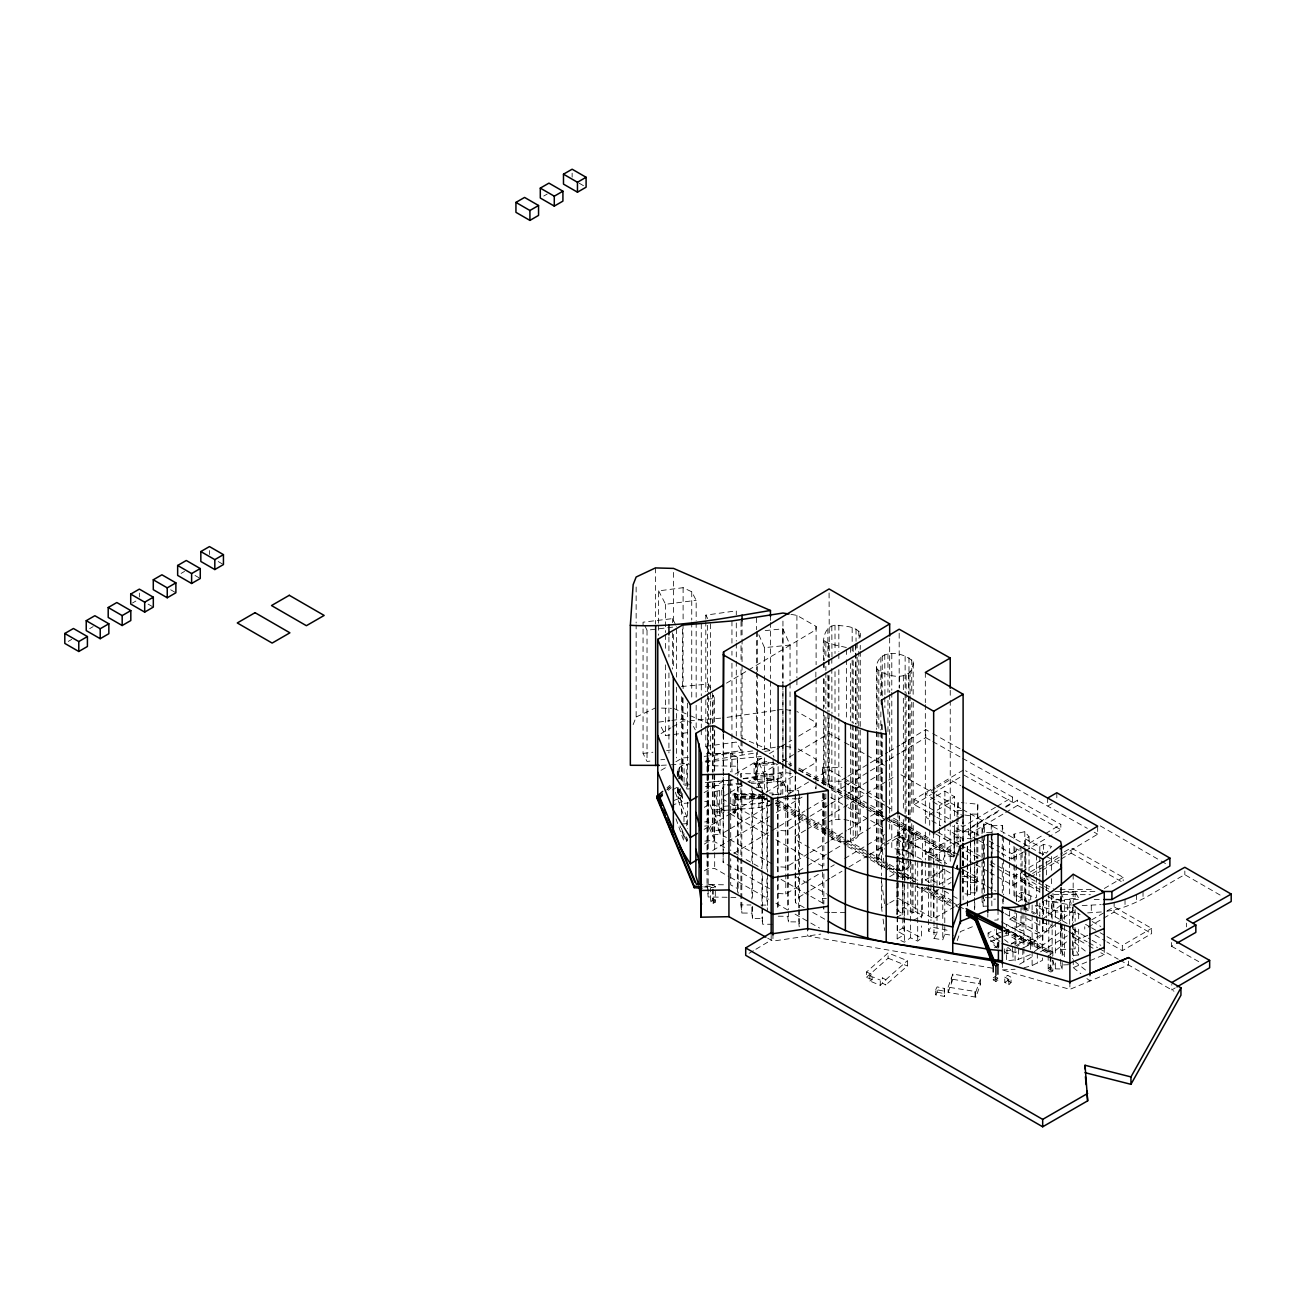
<?xml version="1.0" encoding="UTF-8"?>
<svg xmlns="http://www.w3.org/2000/svg" width="1296" height="1296" viewBox="0 0 1296 1296"><rect width="100%" height="100%" fill="white"/><g stroke="black" fill="none" stroke-linecap="round" stroke-linejoin="round"><path stroke-width="0.75" stroke-dasharray="5 3.75" d="M823.446 660.393C823.802 649.442 819.655 627.847 835.013 625.158C843.453 626.227 854.825 625.498 860.285 633.226L858.989 638.361M831.805 714.938L831.967 838.933C842.918 844.101 860.884 843.631 860.285 827.447C853.335 819.461 838.868 817.063 829.31 821.502M913.243 661.867C913.243 681.939 887.744 677.792 877.117 669.125L876.388 666.776C878.575 648.065 904.122 651.661 913.243 661.867L913.145 694.3M913.145 858.179L913.243 856.089C908.852 848.896 898.825 850.144 891.794 848.086L891.794 819.769M953.84 857.045L954.277 830.947L974.754 832.324L974.381 859.329M790.933 614.369L796.91 615.357L816.107 626.422L815.864 629.775L748.829 669.821M816.107 785.538L815.864 788.875L815.864 780.808M976.828 836.374L977.816 804.184L965.974 803.083M970.542 840.278L970.542 892.766L976.828 892.912L977.816 860.706M956.999 816.577L958.084 802.37L964.013 802.904M976.828 814.163L970.542 814.018L970.655 894.58L962.75 893.495L963.284 842.967M769.532 888.635L723.152 862.358L723.541 772.853M677.743 776.596C675.086 768.674 682.636 763.393 689.731 764.186M682.312 793.525L682.312 801.398L678.067 797.234L678.213 789.458L678.067 793.087L682.312 797.251L671.296 801.495M933.979 885.946L933.979 938.434L942.775 939.811L944.768 934.173L944.768 887.744M957.209 940.621L960.417 931.597L975.013 925.684M948.121 987.147L952.852 974.057L980.57 978.804L980.57 984.053L975.839 997.159L948.121 992.396L948.121 987.147L975.029 991.44L975.839 997.159M948.121 992.396L952.852 979.306L952.852 974.057M975.839 991.91L980.57 978.804M633.145 724.642L636.142 717.012L636.142 625.012M888.521 868.255C895.86 870.507 908.95 873.148 911.315 862.731M723.913 807.862L721.759 810.68L714.42 812.155M720.09 834.187L720.09 809.514L714.42 791.629L721.759 790.155L723.767 785.781L723.913 812.041L721.759 814.828L714.42 816.302L720.09 834.187L712.363 834.932L708.539 825.73L708.539 692.113M825.86 793.897L825.86 836.374L823.446 832.356L826.411 825.989M884.925 867.575L878.818 865.015L876.388 860.998L880.843 851.472L884.763 848.783M935.712 989.593L937.138 986.888L944.282 988.427L944.444 996.413L935.712 994.842L935.712 989.593L944.444 991.165M935.712 994.842L937.138 992.137L937.138 986.888M928.568 860.431L928.568 852.347L930.949 848.167L954.553 852.979M933.979 883.921L933.979 859.702L937.024 854.323L928.568 852.347M937.024 922.963L937.024 933.055L928.568 931.095L930.949 926.915L950.616 930.917M933.979 938.434L937.024 933.055M1016.404 913.372L1016.404 927.499L1022.09 930.82L1025.881 928.633L1036.379 933.881L1042.454 930.382L1046.455 931.856L1051.558 925.133L1043.588 923.125L1039.797 925.312L1025.249 917.698M678.213 793.638L679.655 791.824L679.655 787.628M869.827 981.007L872.095 979.695L872.095 974.446L869.827 975.758L869.827 981.007L880.276 985.349L880.276 980.1L882.495 977.864L885.751 979.76L885.751 985.009L882.495 983.113L882.495 977.864M880.276 985.349L882.495 983.113M1008.839 984.733L1008.839 979.484L1011.058 977.249L1007.818 975.353L1004.773 977.103L1004.773 982.352L1008.839 984.733L1011.058 982.498L1011.058 977.249M1075 927.644L1075 935.032L1073.169 936.781L1086.988 944.752M872.095 979.695L866.473 977.281L866.473 972.032L888.1 952.965L907.378 960.692L907.378 965.941L885.751 985.009M866.473 977.281L888.1 958.214L888.1 952.965M885.751 979.76L907.378 960.692M666.857 790.025L672.802 784.858M668.331 790.301L671.312 787.725M667.067 787.757L670.016 785.311M667.067 789.329L670.016 786.883M897.156 916.645L897.156 938.855L904.414 942.208L910.44 937.786L917.698 941.139L921.424 938.045L921.424 925.927M1054.895 924.745C1042.956 935.647 1027.809 943.002 1011.431 943.196M1056.418 923.562L1073.169 910.537L1080.07 914.522M1048.804 955.719L1067.078 941.512M1042.891 918.864L1061.424 904.77L1060.679 901.19L1050.165 895.293M1024.148 947.425L1030.369 944.395L1042.891 934.87L1004.935 913.567M1034.192 951.734L1061.424 931.014L1061.424 923.027M999.88 941.301L996.77 938.887L996.77 933.638L1008.32 929.815L1021.297 937.413L1010.734 944.444L1004.53 939.649M1004.4 951.458L1007.041 953.71L1012.403 951.556L1015.594 952.544L1030.725 942.889L1006.425 929.556L1006.425 924.307L1030.725 937.64L1017.117 946.42M704.327 807.343L707.713 805.302L714.679 804.994L728.66 812.932M704.327 844.085L707.713 842.044L714.679 841.736L725.161 847.697M704.327 870.815L707.713 868.774L714.679 868.466L728.66 876.404M989.966 872.564L1012.775 885.427L1012.775 877.392L1019.693 873.212M1021.426 872.159L1040.494 860.657M1012.775 885.427L1030.838 874.525M1032.539 873.488L1097.68 834.17L1097.68 826.135M808.299 817.306L785.797 830.849L776.968 830.331M810.032 816.269L829.084 804.816M830.817 803.779L846.401 794.416M848.119 793.363L868.903 780.872M870.637 779.836L884.488 771.509M805.545 830.169L795.145 836.438L795.582 839.776L826.492 857.158M807.278 829.132L826.346 817.646M828.079 816.593L841.963 808.234M843.696 807.197L864.497 794.659M866.23 793.622L895.714 775.85M808.299 853.675L785.797 867.202L776.968 866.7M810.032 852.638L829.084 841.185M830.817 840.148L846.401 830.768M848.119 829.732L868.903 817.241M870.637 816.205L884.488 807.878M798.611 871.106L805.545 866.927M807.278 865.874L826.346 854.388M828.079 853.335L841.963 844.976M843.696 843.939L864.497 831.4M866.23 830.363L885.314 818.861M778.118 893.495L785.797 893.948L804.848 882.495M806.566 881.442L820.417 873.115M830.817 866.878L834.268 864.788M844.668 858.551L865.436 846.061M867.17 845.008L884.488 834.608M804.168 907.589L795.582 902.761L795.145 899.44L809.012 891.081M810.745 890.028L829.813 878.542M831.546 877.489L841.963 871.236M848.896 867.056L867.964 855.554M869.697 854.518L899.181 836.762L899.181 816.61M846.126 777.357L840.942 780.467L840.942 788.503L846.191 791.467M847.859 776.32L868.628 763.862M870.361 762.826L887.679 752.458M889.396 751.421L899.78 745.184M901.514 744.147L925.749 729.616L931.014 732.58M840.942 788.503L846.126 785.392M847.859 784.355L868.628 771.898M870.361 770.861L887.679 760.477M889.396 759.44L899.78 753.219M901.514 752.182L925.749 737.651L925.749 729.616M726.473 683.17L747.095 670.842M704.117 792.634L726.473 779.269M735.075 774.149L762.583 757.706M769.451 753.608L779.771 747.436M781.488 746.415L791.807 740.259M798.676 736.144L815.864 725.873L816.107 722.536L796.91 711.472M728.741 793.314L723.541 796.408L723.152 799.259L726.376 801.122M730.474 792.277L746.042 782.978M780.646 762.323L747.776 781.958L751.891 781.893M782.363 761.287L787.563 758.192M789.296 757.156L796.214 753.025M797.947 751.988L829.084 733.406L842.935 741.393M704.117 829.375L764.3 793.427M766.017 792.407L793.525 775.98M802.111 770.845L815.864 762.631L816.107 759.278L796.91 748.213M728.741 829.683L723.541 832.777L723.152 835.628L726.376 837.491M730.474 828.646L773.712 802.823M789.296 793.525L811.782 780.095M813.515 779.058L829.084 769.759L842.935 777.762M712.719 850.484L769.451 816.593M776.336 812.495L802.111 797.089M733.925 853.303L770.261 831.611M771.995 830.59L804.865 810.956M806.598 809.919L825.617 798.563M935.129 816.334L914.247 804.622L914.247 799.373L934.772 787.126M936.473 786.105L963.835 769.759M914.247 804.622L931.354 794.416M933.055 793.395L960.417 777.049M749.088 953.305L754.191 950.26M755.892 949.239L771.169 940.102L771.169 932.699M995.458 807.311L962.977 826.702L956.011 822.798M997.175 806.29L1012.565 797.105L965.569 770.747M998.876 810.518L962.977 831.951L952.544 826.103M1005.712 806.436L1012.565 802.354L1012.565 797.105M977.168 839.516L968.517 834.656L968.517 829.408L998.973 811.247M1005.728 807.214L1017.571 800.15L1060.841 824.434L1060.841 829.683L1048.999 836.746M968.517 834.656L1004.044 813.467M1005.728 812.462L1017.571 805.399L1017.571 800.15M1001.403 853.108L1011.787 858.94L1011.787 853.691L1020.244 848.653M1021.928 847.649L1043.928 834.527M1045.613 833.522L1060.841 824.434M1011.787 858.94L1023.629 851.877M1025.314 850.873L1047.314 837.751M1019.612 964.273L1033.511 955.978M1040.477 951.831L1068.293 935.242M1030.352 871.965L1043.944 863.93M1045.645 862.925L1062.639 852.881M1064.34 851.877L1071.144 847.876L1123.178 877.343L1123.178 880.843M1030.352 877.214L1040.542 871.187M1042.243 870.183L1059.237 860.139M1060.938 859.135L1071.144 853.124L1071.144 847.876M1104.305 888.489L1123.178 877.343M1175.245 987.925L1171.811 989.95L1171.811 984.393M1091.653 919.885L1105.439 911.849M1107.173 910.845L1114.058 906.827L1151.642 928.357L1151.642 933.606L1122.336 950.681L1106.962 941.868M1088.203 927.142L1101.989 919.107M1103.722 918.103L1114.058 912.076L1114.171 902.632M1122.336 950.681L1122.336 945.432L1151.642 928.357M543.753 196.036L547.22 194.044M181.1 573.415L184.55 571.406M132.435 603.029L135.886 601.036M89.683 628.625L93.134 626.632M68.251 641.407L71.717 639.414M661.057 733.552L670.939 727.85M672.575 726.91L682.457 721.208L688.241 720.787M661.057 770.294L667.634 766.503M675.864 761.756L682.457 757.949L688.241 757.544M672.575 789.896L677.516 787.045M754.094 763.83L756.734 765.466L756.734 779.479L755.406 780.241L754.094 779.479L754.094 763.83L769.16 761.189M756.734 765.466L755.406 766.228L776.758 763.684M754.094 779.479L756.734 779.479M734.411 813.564L734.411 793.136L735.723 793.897L735.723 812.803L734.411 813.564L733.099 812.803L733.099 793.897L757.431 793.541M735.723 793.897L734.411 794.659L763.7 794.513M733.099 812.803L735.723 812.803M705.429 886.221L712.638 886.545L710.629 887.695L710.629 901.757L713.286 903.296L715.295 902.146L715.295 886.496L713.286 887.647L703.777 886.885M710.629 901.757L712.638 900.607L712.638 884.957L705.429 884.65M713.286 901.141L715.295 899.991L712.638 898.452L710.629 899.602L715.295 902.146M935.291 788.357L925.328 794.108L963.106 815.913L963.106 841.347M936.959 787.401L950.243 779.722L960.757 785.619M884.795 819.882L881.507 821.777L884.633 844.571M934.756 796.975L929.702 799.891L929.702 828.16M936.441 796.003L944.881 791.143L954.634 796.829L954.634 817.015M939.454 825.763L939.454 805.577L954.634 796.829M897.998 854.518L897.998 832.307L904.073 828.808L913.016 834.008L913.016 856.219L913.243 823.721M884.795 842.756L881.507 844.652L884.633 867.445M886.432 841.817L897.917 835.175L933.655 855.814L963.106 838.804L947.651 829.877M896.816 854.793L896.816 838.642L902.875 835.142L897.998 832.307M913.016 834.008L915.284 832.696L922.606 836.957L922.606 915.705L913.712 920.047M902.551 854.987L902.551 842.87L907.864 839.808L911.93 842.173L922.606 836.957M959.008 844.263L950.243 839.354L925.328 853.74L942.5 863.654M889.704 876.663L897.917 871.933L914.927 881.75M1052.239 803.439L1047.654 806.096L1047.654 798.061M925.328 861.856L925.328 879.984L945.254 868.482M951.248 877.505L939.454 884.309L929.702 878.623L944.881 869.875L951.377 873.666M882.025 911.444L881.507 907.654L888.068 903.863M889.704 902.907L897.917 898.177L933.655 918.799L954.439 906.795M896.816 917.374L902.875 913.874L897.998 911.039L904.073 907.54L913.016 912.757L915.284 911.444L915.284 832.696M1025.249 845.008L1025.249 838.949L1029.04 836.762L1024.812 831.659L1013.974 834.138L1013.974 838.172M938.839 889.558L933.655 892.555L925.133 887.647M940.572 888.554L950.972 882.544M1025.249 838.949L1039.797 846.58L1043.588 844.393L1051.558 846.401L1046.455 853.108L1042.454 851.65L1039.408 853.4M897.156 938.855L903.992 934.918L897.496 931.127L902.794 928.066L921.424 938.045M956.173 905.791L961.373 902.794M1016.469 900.833L1016.469 895.277L1021.653 892.28L1035.828 897.869M1018.202 901.676L1021.653 899.683L1030.741 903.571M1009.649 911.072L1009.649 919.139L1014.946 916.078M1016.404 927.499L1020.956 924.874L1020.956 904.689M998.827 941.884L998.827 947.133L997.304 948.008L997.304 942.759L998.827 941.884L988.103 932.99L994.826 929.864M1015.983 945.724L1021.297 942.662L1021.297 937.413M1030.369 954.634L1018.381 959.332L1006.457 960.984L1006.457 950.746L1012.97 950.049L1012.97 960.287M993.254 977.751L995.247 976.601L997.92 978.14L997.92 980.294L995.911 981.445L993.254 979.906L993.254 977.751L997.92 980.294M993.254 979.906L995.247 978.755L995.247 976.601M997.92 978.14L995.911 979.29L995.911 981.445M1003.703 931.16L1048.189 953.192L1050.197 952.042L1003.509 929.362M1106.784 911.234C1135.912 907.362 1159.628 887.987 1184.836 874.703L1220.897 895.52M1052.854 955.719L1052.854 951.993L1050.845 953.143L1003.703 929.588M1023.921 967.788L1032.118 965.552L1042.502 960.32L1042.502 954.261M1004.773 982.352L1007.818 980.602L1007.818 975.353M1048.189 955.33L1048.189 970.51L1050.197 969.359L1052.854 970.898L1052.854 957.582M1048.189 970.51L1050.845 972.049L1052.854 970.898M1171.519 942.532L1171.519 946.242L1175.002 944.266M990.452 941.69L994 939.956L997.304 942.759M636.142 717.012L655.436 707.924M996.511 929.086L996.511 934.335L988.103 938.239L998.827 947.133M994.453 947.797L997.515 946.42M1087.846 935.307L1073.25 941.366L1086.923 952.333M1073.169 924.664L1073.25 967.61L1104.257 954.731L1104.257 947.327M1002.343 962.507L1002.343 969.91L1069.88 989.35L1128.573 964.985L1173.965 991.197M996.77 938.887L1002.132 936.749M678.634 778.135L682.312 776.725L678.942 774.068L677.743 770.99M671.296 805.642L682.312 801.398M1006.425 929.556L1001.824 931.273L1006.684 934.124L1006.684 928.876L1001.824 926.024M1003.687 936.328L1008.32 935.064L1021.297 942.662M751.097 783.545L758.905 782.914L782.752 777.487L781.018 773.518L764.494 775.202L757.35 758.986L764.737 758.225M758.905 803.439L769.921 800.944L758.905 803.407L723.767 806.306L723.913 807.894M731.576 809.822L758.905 807.586L773.582 804.249M775.413 803.828L782.752 802.159M717.142 812.09L719.669 811.571M775.364 710.467L722.552 717.984M777.26 710.127L782.946 709.155L792.925 710.807M762.097 749.493L775.364 747.209M777.26 746.885L782.946 745.897L792.925 747.549M743.224 778.523L782.946 772.141L792.925 773.793M982.028 833.684L982.028 827.739L984.361 827.334L983.389 824.126L991.246 824.305L992.104 825.698L992.104 899.181L995.506 899.1M988.281 906.098L983.113 906.244L982.028 901.222L984.361 900.817L984.361 894.856M705.17 761.125L755.309 752.944M764.77 751.405L770.456 750.481L770.456 680.481M767.653 938.142L772.951 941.09L820.789 934.092M705.818 619.164L705.818 615.13L736.29 610.837L736.29 614.871M705.818 746.35L736.29 742.073L741.037 750.692L710.564 754.985L705.818 746.35L705.818 726.165M752.636 750.983L703.663 756.443M773.08 762.275L755.406 764.705L772.87 762.518M658.627 623.182L658.627 590.879L683.105 587.687L691.74 591.786L696.163 600.307L696.163 620.492M658.627 722.115L669.935 720.641M671.814 720.398L683.105 718.924L691.74 723.006M658.627 590.879L665.593 604.292L696.163 600.307M661.235 727.137L665.593 735.512L688.516 732.532M670.955 764.818L688.516 763.312M675.734 625.028L672.543 618.597L643.059 622.193L643.059 753.413L647.028 761.449L652.925 760.736M644.647 625.401L647.028 630.229L676.528 626.648M643.059 753.413L652.892 752.231M666.646 750.546L670.583 750.076M660.798 759.78L664.735 759.31M765.207 630.617L782.897 628.803L790.042 645.019L790.042 681.08M757.35 749.606L757.35 783.659L782.897 781.018L790.042 797.251M757.35 671.49L757.35 631.427L764.494 647.66L790.042 645.019M781.018 793.994L771.849 794.934L781.018 794.027L781.018 773.518M762.907 796.279L764.494 799.875L768.431 799.47M705.283 762.016L761.157 756.524M705.283 782.541L733.212 779.787M743.191 778.815L773.129 775.834L773.971 777.794L757.35 779.512L763.7 793.93M705.283 786.688L725.242 784.728M727.234 784.534L741.199 783.157M749.185 782.363L773.129 780.014L773.971 781.942L773.971 762.874M720.09 809.514L712.363 810.259L708.539 801.058L704.651 801.43M720.673 718.162L690.169 720.657M731.948 780.062L707.535 782.411L707.535 774.36M681.372 686.556L708.539 684.013L710.824 689.521M706.79 699.208L714.55 698.479L714.55 724.804M689.132 802.888L681.372 803.617L686.734 816.512L686.734 825.844M681.372 824.11L689.132 823.365M704.651 821.956L708.539 821.551L712.363 830.785L720.09 829.991L714.42 812.122M704.651 826.103L708.539 825.73M704.846 841.12L714.55 840.197L714.55 726.829M956.092 868.531L959.996 868.158M1082.192 905.515L1101.13 904.624M1087.636 912.902L1103.107 911.849M727.672 785.457L741.344 784.355M729.632 809.968L723.767 810.454L723.913 812.041M1069.686 924.307L1069.686 898.808L1078.677 898.112L1075.129 891.923L1060.873 892.669L1060.873 949.579L1064.534 957.566L1064.534 924.21M1073.282 955.427L1078.677 955.006L1078.677 927.547M688.241 783.788L682.457 784.193L682.457 697.588M675.313 792.245L683.98 816.691L686.734 816.512M675.977 818.797L683.98 841.363L686.734 841.185L686.734 837.005L683.98 837.216L679.979 825.892M1052.141 919.107L1052.141 901.449L1064.534 900.655L1064.534 922.25M994.631 920.128L998.033 919.933L998.033 909.695M689.731 784.679L684.077 785.408L684.077 764.883M689.731 788.859L686.799 789.021L686.799 764.348M1060.873 949.579L1075.129 948.818L1078.677 955.006M1002.343 969.91L1015.076 969.246M661.349 765.304L667.035 765.045M1070.512 907.751L1060.695 908.123L1062.218 912.109L1062.218 957.242M1060.695 959.137L1060.695 965.018L1070.512 964.645M986.548 832.664L991.715 832.502M992.104 825.698L1002.294 825.471L1003.525 833.247M763.7 796.084L734.411 796.23L735.723 797.056L734.411 799.389L767.021 798.449L734.411 797.866L765.661 797.656L765.661 799.227L769.16 801.252M1054.928 891.421L1096.189 891.486M1047.848 896.492L1052.968 899.44L1078.515 899.489M1094.229 899.505L1102.086 899.521M1060.063 889.315L1094.488 889.461M1053.988 894.532L1090.438 894.694M740.891 777.713L740.891 773.663L766.924 773.89L767.524 791.338M767.524 779.236L777.584 779.317L778.232 784.987L787.709 785.052L788.341 909.727M756.281 787.271L761.967 787.32L762.615 792.99L762.615 867.688M788.341 790.609L798.676 790.69L798.676 907.783M769.5 793.039L772.951 793.071L773.582 798.628M783.594 798.709L799.6 798.838L799.6 907.848M740.891 858.47L740.891 904.9L750.902 904.981M760.914 905.062L766.924 905.11L767.524 910.456M740.891 904.9L741.814 913.032L751.891 913.113L752.49 918.459L761.967 918.54L762.615 924.21L772.951 924.291M778.232 916.207L787.709 916.288L788.341 921.845L798.676 921.926L799.227 926.802M822.506 783.335L822.506 767.183L841.914 767.459M822.506 767.183L823.851 781.018L847.147 781.342M822.506 793.427L822.506 898.42L826.394 898.468M829.683 912.335L823.851 912.254L823.851 906.196M831.611 912.352L847.147 912.578M707.033 850.208L707.033 753.3L730.717 753.673L737.343 757.237L738.153 776.32M707.033 753.3L708.151 765.742L738.153 766.228M707.033 852.217L707.033 884.52L724.804 884.812M707.827 893.414L708.151 896.978L738.153 897.448M734.411 794.707L759.343 795.161M763.182 796.797L734.411 796.295L735.723 795.469L733.099 793.897M956.999 810.535L963.284 810.68M985.349 897.658L991.246 897.788L992.104 899.181M1052.141 901.449L1055.349 911.947L1062.218 912.109M1052.676 960.109L1055.349 968.857L1062.218 969.003L1062.218 959.202M661.478 708.086L671.539 708.345M1044.479 900.574L1071.322 904.997M1035.828 905.272L1053.826 910.213L1078.547 912.935M967.286 838.528L972.599 838.998M962.037 876.209L977.816 877.667L963.56 870.07M962.037 881.458L977.816 882.916L959.996 873.407M964.726 815.022L970.655 815.848M953.564 856.818L944.768 855.441L942.775 861.062L933.979 859.702M944.768 934.173L953.564 935.55M953.84 836.843L960.174 837.913L960.401 841.558M952.852 979.306L980.57 984.053M992.412 968.177L807.683 936.004L807.683 928.6M846.369 647.482L828.533 643.61L824.175 640.483L823.446 638.134M937.138 992.137L944.282 993.676L944.444 996.413M888.1 958.214L907.378 965.941M869.827 975.758L880.276 980.1M866.473 972.032L872.095 974.446M673.547 708.41L688.176 714.76M690.007 715.554L710.111 724.286M741.199 737.78L770.456 750.481M1003.509 927.79L1052.854 951.993M1009.649 919.139L1020.956 924.874M1067.045 923.416L1035.18 905.758M1067.045 930.82L1060.679 927.434L1061.424 931.014M1068.633 931.662L1087.101 941.803M921.424 859.313L902.794 849.317L897.496 852.379L902.356 855.23M737.667 892.053L737.343 888.457L730.717 884.909L730.717 858.665M782.897 759.294L791.775 764.17M798.871 768.091L868.028 806.177M869.81 807.149L883.985 814.957M892.863 819.85L954.925 854.032M788.227 763.846L791.775 765.806M798.871 769.711L864.481 805.837M866.263 806.825L883.985 816.593M885.767 817.565L954.925 855.652M798.385 770.083L845.802 796.181M847.568 797.153L868.644 808.769M870.394 809.725L887.954 819.396M889.72 820.368L954.698 856.154M831.757 790.074L842.303 795.89M844.052 796.846L865.129 808.461M866.878 809.417L884.455 819.088M886.205 820.06L952.949 856.818M950.243 802.613L960.757 808.493M962.507 809.482L1044.9 855.619M1046.65 856.591L1058.929 863.46M960.757 845.251L981.801 857.029M990.565 861.937L995.814 864.869M997.564 865.858L1039.651 889.412M1016.469 895.277L1026.675 900.995M951.993 866.587L957.258 869.535M959.008 870.507L985.3 885.233M987.05 886.205L995.814 891.113M1023.872 906.827L1039.651 915.656M1088.818 942.759L1097.469 947.603M1099.186 948.559L1118.205 959.186M1119.938 960.158L1128.573 964.985L1128.573 957.582M932.764 733.568L960.838 749.315M925.749 737.651L931.014 740.599M932.764 741.587L960.838 757.35M962.588 758.338L1087.328 828.355M1094.164 832.194L1097.68 834.17M963.835 775.008L1012.565 802.354M1017.571 805.399L1060.841 829.683M968.517 829.408L978.901 835.24M989.285 841.072L999.67 846.887M1001.403 847.859L1011.787 853.691M914.247 799.373L935.129 811.085M936.878 812.057L954.277 821.826M978.901 840.488L987.552 845.348M989.285 846.32L999.67 852.152M936.878 817.306L945.578 822.182M1023.921 908.221L1034.273 914.02M1001.484 921.877L1042.891 945.108L1042.891 901.174M795.582 876.517L826.492 893.9M812.754 912.416L826.492 920.144M900.947 774.765L934.416 793.638M936.182 794.642L950.276 802.597L925.328 816.998L940.783 825.925M937.948 832.372L950.276 839.338M844.441 782.444L865.485 794.318M867.235 795.307L884.763 805.205M886.529 806.193L893.543 810.146M935.615 833.879L956.659 845.753M958.408 846.742L977.702 857.612M989.966 864.545L1012.775 877.392M847.957 792.455L868.984 804.33M870.75 805.318L884.763 813.224M893.543 818.181L960.174 855.765M961.924 856.753L974.187 863.671M975.953 864.659L988.216 871.576M1071.144 853.124L1123.178 882.592M1171.519 946.242L1199.254 961.907M1045.548 884.504L1053.988 889.283M1043.847 888.797L1026.95 879.223L1026.95 873.974M1045.548 889.753L1050.619 892.62M899.181 836.762L946.712 863.606M730.409 813.92L768.852 835.758M775.85 839.727L809.06 858.6M810.81 859.588L823.041 866.538M733.892 852.655L739.141 855.635M746.14 859.604L761.87 868.531M781.099 879.449L809.06 895.342M810.81 896.33L824.791 904.268M730.409 877.392L768.852 899.246M775.85 903.215L788.081 910.165M795.08 914.134L809.06 922.072M810.81 923.06L819.542 928.033M1114.058 912.076L1151.642 933.606M1089.887 926.834L1084.752 923.902L1084.752 929.151M1091.588 927.806L1098.425 931.727M1100.126 932.699L1105.261 935.647M1106.962 936.619L1122.336 945.432M1095.007 935.015L1105.261 940.896M579.118 183.157L586.1 187.191M1100.304 825.908L1159.434 860.042M1161.184 861.046L1166.4 864.059M844.668 742.397L865.436 754.385M867.17 755.39L884.488 765.385M1042.729 885.508L1020.551 872.694L1020.551 880.729L1039.311 891.567M1044.43 886.496L1049.549 889.445M844.668 778.766L865.436 790.754M867.17 791.759L884.488 801.754M1092.172 921.505L1100.806 926.494M1073.169 929.378L1090.438 939.341M1092.172 940.345L1100.806 945.335M1071.76 933.169L1075 935.032M959.364 870.021L956.707 868.498L956.707 864.529M1088.705 945.756L1093.889 948.737M1100.806 952.738L1104.257 954.731M830.817 797.494L846.401 806.485M848.119 807.489L868.903 819.493M870.637 820.481L884.488 828.484M925.328 879.984L933.914 884.941M944.217 890.887L951.086 894.856M952.803 895.844L957.955 898.825M779.252 800.782L808.931 817.922M810.68 818.926L829.894 830.023M831.643 831.028L845.608 839.095M847.357 840.1L868.32 852.201M870.053 853.205L887.517 863.282M889.267 864.302L918.961 881.442M932.926 889.51L953.888 901.611M775.753 800.329L842.497 838.868M843.858 839.662L865.21 851.974M866.57 852.768L884.407 863.071M885.784 863.849L915.851 881.215M926.332 887.274L950.778 901.384M952.139 902.162L957.76 905.418M959.121 906.196L964.742 909.452M775.753 801.916L845.996 842.465M847.357 843.242L868.693 855.571M870.053 856.348L887.906 866.668M889.267 867.445L914.101 881.782M924.194 887.614L954.261 904.981M955.638 905.758L961.259 909.014M775.753 803.488L842.497 842.027M843.858 842.805L865.21 855.133M866.57 855.911L884.407 866.214M885.784 867.008L908.48 880.114M921.083 887.387L950.778 904.527M776.142 805.286L845.996 845.608M847.746 846.612L868.693 858.713M870.442 859.734L887.906 869.81M889.655 870.815L905.369 879.887M915.851 885.946L950.778 906.098M729.859 803.131L773.485 828.322M729.859 839.5L773.485 864.691M218.198 561.541L223.447 564.554M195.016 575.456L200.264 578.486M712.638 884.957L715.295 886.496M170.651 589.761L175.883 592.774M148.084 604.082L153.317 607.111M932.942 801.787L939.454 805.577M915.284 911.444L922.606 915.705M1004.773 977.103L1008.839 979.484M1007.818 980.602L1011.058 982.498M896.816 838.642L902.551 842.87M996.77 933.638L1002.974 938.45M1007.624 947.295L1010.734 949.693M1074.773 961.421L1086.923 971.174M1073.25 967.61L1080.848 973.701M1086.923 978.577L1089.968 981.007L1089.968 973.604M996.511 934.335L999.815 937.138M997.304 948.008L994 945.205L994 939.956M678.942 794.561L680.384 795.971M705.818 615.13L707.713 618.581M693.506 726.424L695.272 729.826M1060.873 892.669L1064.534 900.655M757.35 783.659L758.938 787.271M773.129 755.341L773.971 757.269M714.55 698.479L713.156 695.142L713.156 723.476M712.363 774.198L712.363 834.932L714.55 840.197M681.372 828.29L687.382 842.756L687.382 838.706M1060.695 965.018L1062.218 969.003M1069.686 898.808L1072.489 907.67L1072.489 921.407M1013.974 834.138L1014.946 837.346L1009.649 840.407L1009.649 860.593M983.389 897.61L984.361 900.817M982.028 827.739L983.113 832.761L983.113 856.591M1002.294 898.954L1003.217 904.786M881.507 881.393L884.633 904.187M883.078 919.042L884.633 930.447M799.049 793.946L799.6 798.838M740.891 773.663L741.263 776.92M822.506 898.42L823.478 908.302M707.033 884.52L707.665 891.632M970.542 892.766L970.655 894.58M1186.618 923.157L1186.618 926.867M1184.836 871.009L1184.836 874.703M1143.023 891.437L1143.023 898.841M1136.414 894.629L1136.414 902.032M1125.025 899.473L1125.025 906.876M1091.281 905.483L1091.281 912.886M1078.677 913.81L1078.677 919.69M1075.129 891.923L1075.129 899.764M1075.129 909.581L1075.129 921.359M1075.129 929.2L1075.129 948.818M1073.169 874.201L1073.169 902.47M1073.169 904.478L1073.169 922.639M1072.489 923.368L1072.489 958.684M1069.88 981.947L1069.88 989.35M1067.71 904.738L1067.71 912.141M1061.424 887.08L1061.424 921.019M1060.679 887.485L1060.695 957.177M1056.823 792.763L1056.823 800.798M1055.349 911.947L1055.349 919.804M1055.349 921.764L1055.349 955.12M1055.349 962.96L1055.349 968.857M1053.826 902.81L1053.826 910.213M1052.968 893.414L1052.968 899.44M1052.141 921.067L1052.141 956.399M1051.558 856.494L1051.558 870.62M1051.558 878.704L1051.558 886.772M1051.558 894.856L1051.558 919.075M1050.845 956.869L1050.845 972.049M1050.197 954.18L1050.197 950.454L1048.189 951.62L1048.189 953.192M1050.197 956.043L1050.197 969.359M1048.804 893.155L1048.804 953.694M1046.455 861.192L1046.455 877.343M1046.455 885.411L1046.455 891.47M1046.455 899.554L1046.455 917.714M1046.455 919.739L1046.455 931.856M1043.588 844.393L1043.588 854.485M1043.588 900.914L1043.588 923.125M1042.454 851.65L1042.454 855.684M1042.502 897.755L1042.454 916.256M1042.502 917.941L1042.502 952.252M1039.797 846.58L1039.797 854.663M1039.797 856.672L1039.797 876.857M1039.797 878.882L1039.797 895.034M1039.797 903.101L1039.797 925.312M1037.318 900.736L1037.318 914.879M1037.318 916.888L1037.318 951.199M1037.318 953.224L1037.318 963.317M1036.379 855.149L1036.379 875.335M1036.379 877.36L1036.379 897.545M1036.379 899.57L1036.379 913.696M1036.379 915.721L1036.379 933.881M1034.192 941.495L1034.192 950.033M1032.118 904.997L1032.118 913.064M1032.118 915.089L1032.118 949.401M1032.118 951.426L1032.118 965.552M1030.741 896.168L1030.741 899.878M1030.725 937.64L1030.725 942.889M1030.369 944.395L1030.369 949.514M1029.04 836.762L1029.04 848.88M1029.04 850.905L1029.04 871.09M1029.04 873.099L1029.04 901.368M1029.04 903.393L1029.04 911.461M1025.881 849.901L1025.881 870.086M1025.881 872.111L1025.881 928.633M1025.249 853.092L1025.249 869.243M1025.249 871.252L1025.249 901.546M1025.249 903.555L1025.249 909.614M1024.812 831.659L1024.812 845.786M1024.812 847.811L1024.812 867.996M1024.812 870.021L1024.812 910.391M1023.921 905.224L1023.921 911.266M1023.921 913.291L1023.921 965.763M1022.803 949.612L1022.803 958.149M1022.09 866.214L1022.09 852.088L1016.404 848.767L1016.404 862.893M1022.09 868.239L1022.09 902.551M1022.09 904.576L1022.09 930.82M1021.653 892.28L1021.653 899.683M1020.956 846.142L1020.956 866.327M1020.956 868.352L1020.956 902.664M1018.381 949.093L1018.381 959.332M1016.404 864.918L1016.404 901.255M1015.983 940.475L1015.983 943.974M1014.946 847.438L1014.946 863.59M1014.946 865.615L1014.946 899.926M1015.076 908.69L1015.076 945.027M1015.076 947.052L1015.076 963.187M1013.974 846.256L1013.974 862.407M1013.974 864.416L1013.974 898.744M1012.403 946.307L1012.403 951.556M1009.649 862.618L1009.649 896.945M1008.32 929.815L1008.32 935.064M1007.041 948.461L1007.041 953.71M1004.708 948.866L1004.708 954.115M1003.525 837.216L1003.525 857.077M1003.525 859.054L1003.525 894.807M1003.525 896.8L1003.525 904.738M1002.294 825.471L1002.294 833.409M1002.294 835.402L1002.294 855.263M1002.294 863.217L1002.294 893.009M998.114 943.245L998.114 948.494M991.877 835.24L991.877 890.854M991.715 892.102L991.877 906.746M991.246 824.305L991.246 832.243M991.246 834.235L991.246 897.788M988.103 932.99L988.103 936.49M987.811 913.712L987.811 917.114M984.361 827.334L984.361 833.296M984.361 835.272L984.361 892.879M983.389 824.126L983.389 832.064M983.389 840.019L983.389 891.648M983.113 858.584L983.113 906.244M982.028 835.677L982.028 893.268M982.028 895.261L982.028 901.222M977.816 804.184L977.816 836.487M977.816 838.496L977.816 858.697M976.828 838.399L976.828 858.584M976.828 860.609L976.828 892.912M975.029 991.44L975.029 996.689M974.754 832.324L974.754 838.382M974.754 840.407L974.754 860.593M974.754 862.618L974.754 894.92M974.754 902.988L974.754 911.072M974.381 867.413L974.381 895.682M974.381 897.691L974.381 909.808M970.542 814.018L970.542 838.253M967.496 846.207L967.496 898.695M967.496 900.72L967.496 906.779M967.286 846.596L967.286 862.747M967.286 864.772L967.286 899.1M967.286 901.109L967.286 907.168M963.284 818.748L963.284 840.958M963.106 843.356L963.106 899.797M962.75 818.797L962.75 841.007M962.75 843.016L962.75 893.495M960.174 837.913L960.174 841.946M958.084 802.37L958.084 814.471M958.084 816.496L958.084 844.765M957.371 865.404L957.371 869.26M956.999 818.602L956.999 846.871M956.999 865.031L956.999 869.081M954.634 825.082L954.634 853.351M954.277 830.947L954.277 853.157M951.491 977.67L951.491 982.919M950.243 690.298L950.243 698.35M950.243 700.375L950.243 819.671M950.243 821.275L950.243 863.606M944.881 791.143L944.881 823.446M944.881 825.455L944.768 885.735M944.282 988.427L944.282 993.676M942.775 865.112L942.775 885.298M942.775 887.306L942.775 921.634M942.775 923.659L942.775 939.811M939.454 827.788L939.454 862.099M939.454 864.124L939.454 884.309M937.024 854.323L937.024 920.938M933.655 832.923L933.655 918.799M930.949 848.167L930.949 860.285M930.949 862.31L930.949 882.495M930.949 884.52L930.949 920.857M929.702 830.169L929.702 860.463M929.702 862.472L929.702 878.623M928.568 862.456L928.568 882.641M928.568 884.65L928.568 931.095M925.328 672.43L925.328 702.659M925.328 704.668L925.328 825.584M925.328 832.048L925.328 860.009M921.424 861.322L921.424 917.86M917.698 862.407L917.698 880.583M917.698 882.592L917.698 941.139M913.243 702.335L913.145 815.686M913.016 864.302L913.016 880.454M913.016 882.463L913.016 912.757M911.752 659.713L911.752 694.121M911.752 702.205L911.752 815.492M911.752 823.592L911.93 856.316M911.93 864.383L911.93 880.535M911.93 882.56L911.93 916.871M910.44 859.054L910.44 879.239M910.44 881.264L910.44 937.786M910.1 671.555L910.1 693.814M910.1 695.839L910.1 815.2M910.1 817.225L910.1 865.777M908.982 657.801L908.982 694.219M908.982 696.244L908.982 815.605M908.982 817.63L908.982 852.023M908.447 673.677L908.447 693.895M908.447 695.92L908.447 815.281M908.447 817.306L908.447 867.883M907.864 839.808L907.864 916.531M906.131 675.216L906.131 869.438M905.126 656.343L905.126 692.744M905.126 694.769L905.126 814.131M905.126 816.156L905.126 850.549M904.414 915.964L904.414 863.46L897.156 860.107L897.156 914.62M904.414 917.973L904.414 942.208M904.073 828.808L903.992 914.717M903.992 916.742L903.992 934.918M903.344 675.961L903.344 690.136M903.344 698.22L903.344 811.507M903.344 819.607L903.344 856.024M903.344 858.049L903.344 870.183M902.875 835.142L902.794 855.376M902.875 857.353L902.794 915.948M902.794 917.957L902.794 928.066M902.551 856.996L902.551 879.206M902.551 881.231L902.551 915.559M899.311 676.123L899.311 688.257M899.311 815.719L899.311 870.345M899.181 633.242L899.181 687.641M897.998 856.526L897.998 911.039M897.917 812.3L897.917 898.177M897.496 856.429L897.496 914.976M897.496 916.985L897.496 931.127M896.816 856.818L896.816 915.365M891.794 653.864L891.794 690.282M891.794 692.307L891.794 811.669M889.672 638.037L889.672 692.437M889.672 694.462L889.672 813.337M889.672 815.362L889.672 831.481M887.954 653.8L887.954 692.242M887.954 700.326L887.954 732.694M884.763 654.561L884.925 695.612M884.763 697.054L884.925 707.746M882.252 655.922L882.252 696.389M882.252 724.707L882.252 850.144M881.474 672.251L881.474 696.519M881.507 724.27L881.507 875.691M881.507 877.424L881.507 907.654M880.843 657.25L880.843 695.677M880.843 711.877L880.843 730.085M880.843 732.094L880.843 851.472M878.818 670.81L878.818 865.015M877.117 669.125L877.117 729.81M877.117 731.835L877.117 863.347M876.388 666.776L876.388 729.486M876.388 731.511L876.388 860.998M860.285 633.226L860.285 637.276M860.285 645.359L860.204 649.474M860.285 651.434L860.204 829.537M858.794 631.071L858.794 639.171M858.794 651.305L858.794 825.293M857.158 642.913L857.158 648.988M857.158 657.072L857.158 723.848M857.158 725.873L857.158 837.135M856.04 629.159L856.04 641.293M856.04 643.318L856.04 651.402M856.04 653.427L856.04 724.237M856.04 726.262L856.04 823.381M855.506 645.035L855.506 651.094M855.506 653.119L855.506 723.929M855.506 725.954L855.506 839.241M853.189 646.574L853.189 652.649M853.189 660.733L853.189 723.46M853.189 725.468L853.189 840.796M852.169 627.685L852.169 643.869M852.169 645.894L852.169 651.969M852.169 660.053L852.169 722.779M852.169 724.804L852.169 821.907M850.387 647.32L850.387 655.42M850.387 663.503L850.387 722.18M850.387 724.205L850.387 841.541M846.369 649.49L846.369 657.59M846.369 659.615L846.369 720.301M838.836 625.223L838.836 651.532M838.836 653.54L838.836 661.64M838.836 669.724L838.836 716.267M838.836 718.292L838.836 819.445M835.013 625.158L835.013 653.476M835.013 671.684L835.013 714.177M835.013 716.202L835.013 819.38M831.805 625.919L831.967 656.845M831.805 658.287L831.805 666.387M831.805 668.412L831.967 713.497M829.084 592.969L829.31 657.623M829.084 659.47L829.31 667.732M829.084 675.589L829.084 711.86M829.084 713.885L829.31 787.109M828.533 643.61L828.533 657.769M828.533 659.794L828.533 667.877M828.533 675.977L828.533 710.37M828.533 718.454L828.533 787.239M827.885 628.609L827.885 656.926M827.885 675.135L827.885 711.553M827.885 713.578L827.885 786.397M825.86 642.152L825.86 658.352M825.86 666.436L825.86 670.486M825.86 672.511L825.86 708.928M825.86 717.012L825.86 785.797M824.175 640.483L824.175 660.717M824.175 662.742L824.175 670.826M824.175 678.926L824.175 707.243M824.175 715.327L824.175 784.129M824.175 794.237L824.175 834.705M823.851 781.018L823.851 785.068M823.851 793.136L823.851 865.825M823.851 873.893L823.851 904.171M823.446 662.402L823.446 670.502M823.446 678.586L823.446 708.944M823.446 710.969L823.446 783.788M823.446 793.913L823.446 832.356M816.107 626.422L816.107 664.702M815.864 672.057L815.864 678.1M816.107 678.796L816.107 702.967M816.107 704.975L816.107 779.495M799.6 909.873L799.6 926.024M798.676 909.808L798.676 921.926M796.91 615.357L796.91 677.792M796.91 679.801L796.91 687.852M795.582 775.818L795.582 791.937M795.582 793.946L795.582 902.761M795.145 776.515L795.145 792.634M795.145 794.659L795.145 871.22M795.145 873.245L795.145 899.44M790.042 683.089L790.042 793.249M788.341 911.736L788.341 921.845M787.709 785.052L787.709 793.136M787.709 795.161L787.709 908.204M785.797 769.014L785.797 793.184M785.797 795.209L785.797 893.948M782.946 621.092L782.946 762.08M782.946 764.089L782.946 772.141M782.897 628.803L782.897 682.879M782.897 684.887L782.897 760.995M782.897 763.004L782.752 794.286M778.118 766.552L778.232 795.08M778.118 796.781L778.232 910.148M777.584 779.317L777.584 874.201M777.584 876.226L777.584 910.537M773.129 759.067L773.129 780.014M772.951 933.687L772.951 941.09M770.456 616.475L770.456 620.476M770.456 622.485L770.456 678.472M767.524 799.421L767.524 872.095M767.524 874.12L767.524 906.422M766.924 773.89L766.924 792.05M766.924 794.075L766.924 870.799M766.924 878.866L766.924 905.11M764.494 647.66L764.494 673.693M764.494 675.702L764.494 749.801M764.494 757.82L764.494 790.139M764.494 795.695L764.494 799.875M762.615 875.756L762.615 906.034M762.615 908.059L762.615 924.21M761.967 787.32L761.967 868.077M761.967 870.086L761.967 906.439M761.967 908.447L761.967 918.54M758.905 782.914L758.905 786.64M758.905 794.108L758.905 807.586M757.35 673.499L757.35 747.614M756.394 617.609L756.394 629.694M756.394 631.719L756.394 669.983M756.394 671.992L756.394 744.487M756.394 752.555L756.394 776.709M755.406 763.069L755.406 780.241M752.49 791.273L752.49 863.962M752.49 865.971L752.49 898.274M752.49 906.358L752.49 918.459M751.891 785.927L751.891 862.65M751.891 870.718L751.891 898.987M751.891 907.07L751.891 913.113M742.057 621.108L742.057 637.114M742.057 639.106L742.057 663.115M742.057 665.107L742.057 739.109M742.057 741.101L742.057 755.114M741.814 781.812L741.814 856.51M741.814 858.519L741.814 913.032M741.037 621.481L741.037 637.632M741.037 645.7L741.037 661.851M741.037 669.935L741.037 738.574M741.037 740.583L741.037 750.692M740.891 779.722L740.891 856.445M738.153 778.345L738.153 855.052M738.153 857.077L738.153 893.414M737.343 757.237L737.343 775.413M737.343 777.422L737.343 888.457M736.29 622.955L736.29 641.115M736.29 643.14L736.29 659.291M736.29 661.316L736.29 736.015M731.948 620.962L731.948 643.124M731.948 651.175L731.948 655.209M731.948 663.26L731.948 731.738M731.948 733.747L731.948 772.011M730.717 753.673L730.717 771.849M730.717 779.917L730.717 850.581M723.541 734.573L723.541 770.845M723.152 733.39L723.152 850.257M723.152 852.282L723.152 862.358M721.759 790.155L721.759 814.828M719.669 791.095L719.669 815.767M717.142 791.597L717.142 816.269M714.679 729.972L714.679 772.124M714.679 774.117L714.679 868.466M713.286 889.234L713.286 903.296M713.156 725.501L713.156 772.076M713.156 774.101L713.156 836.86M712.363 693.214L712.363 723.573M712.363 725.598L712.363 772.173M710.564 623.749L710.564 690.379M710.564 692.388L710.564 754.985M708.539 684.013L708.539 690.088M708.151 765.742L708.151 771.8M708.151 773.825L708.151 886.869M708.151 888.894L708.151 896.978M707.713 730.264L707.713 772.416M707.713 774.425L707.713 868.774M707.535 625.32L707.535 691.789M707.535 693.797L707.535 724.01M707.535 726.019L707.535 772.351M705.818 621.189L705.818 691.853M705.818 699.921L705.818 724.156M701.282 623.765L701.282 695.758M701.282 697.766L701.282 727.753M701.282 729.761L701.282 737.764M696.163 622.517L696.163 697.216M696.163 705.299L696.163 731.543M691.74 591.786L691.74 620.039M691.74 622.064L691.74 700.796M687.382 703.064L687.382 790.123M687.382 802.273L687.382 828.598M683.98 816.691L683.98 822.28M683.98 833.474L683.98 841.363M683.105 587.687L683.105 622.015M683.041 623.992L683.105 688.646M683.041 697.977L683.041 763.976M682.457 629.127L682.457 687.528M681.599 765.855L681.599 780.775M681.372 696.681L681.372 781.715M681.372 791.84L681.372 816.674M680.384 775.494L680.384 779.22M680.384 788.551L680.384 800.167M679.655 767.151L679.655 778.345M678.942 774.068L678.942 779.674M678.942 788.989L678.942 798.741M678.213 768.965L678.213 776.434M678.067 772.562L678.067 776.288M678.067 787.482L678.067 797.234M677.743 787.79L677.743 795.663M676.528 628.657L676.528 677.111M676.528 687.204L676.528 757.868M673.547 572.411L673.547 622.404M673.547 634.408L673.547 668.396M672.543 618.597L672.543 622.647M672.543 632.74L672.543 669.076M668.93 636.952L668.93 656.959M668.93 672.948L668.93 752.944M665.593 604.292L665.593 632.545M665.593 634.57L665.593 648.697M665.593 664.848L665.593 735.512M658.627 625.207L658.627 635.299M655.436 567.923L655.436 623.927M647.028 630.229L647.028 761.449M636.142 587.007L636.142 623.003M572.135 173.178L572.135 177.147M209.466 550.541L209.466 554.51M139.352 593.082L139.352 597.051M755.406 778.135L754.094 778.896L756.734 778.896L755.406 778.135M734.411 811.458L733.099 812.219L735.723 812.219L734.411 811.458M1050.197 967.205L1048.189 968.355L1050.845 969.894L1052.854 968.744L1050.197 967.205"/><path stroke-width="1.5" d="M828.29 790.479L714.679 725.954L707.713 726.262L695.871 733.439L701.071 753.349L700.925 774.684L728.935 774.166L772.951 798.563L828.29 790.479L828.29 932.99M765.887 937.17L728.935 916.693L700.925 917.195L701.541 761.854M659.453 765.385L630.342 765.288L630.342 625.304L633.145 584.658L636.142 577.012L655.436 567.923L673.547 568.409L770.456 610.481L770.456 616.475M723.152 731.381L723.541 651.953L829.084 588.951L889.672 623.927L889.672 636.012M1002.44 960.919L952.738 953.257L952.738 867.38L960.417 845.721L987.811 834.656L998.033 834.057L1042.891 859.232L1042.891 899.181M1085.044 1072.667L1130.954 1084.315L1130.954 1076.911L1180.948 987.827L1128.573 957.582L1089.968 973.604M1130.954 1084.315L1180.948 995.215L1180.948 987.827M662.499 805.367L659.405 798.044L659.405 796.473L662.386 793.897M659.405 798.044L662.386 795.469M701.865 888.295L694.251 887.679L656.797 797.866L656.797 796.295L662.661 791.419M656.797 797.866L659.729 795.42M1042.891 859.232L1061.424 845.138L1060.679 841.558L962.507 786.591M1059.966 848.896L1097.68 826.135L962.588 750.303M723.152 654.804L778.118 685.94L785.797 686.394L889.672 623.927M795.145 772.481L795.145 691.886L899.181 629.208L950.243 658.044L950.243 688.273M697.248 859.718L690.363 863.833L690.363 704.732L723.038 685.211M697.248 796.732L690.363 800.847L673.353 773.485L657.769 735.464M697.248 833.474L690.363 837.589L673.353 810.227L657.769 772.205M1130.954 1076.911L1085.044 1065.263L1087.668 1100.822L1042.681 1126.791L745.702 955.33L745.702 947.927L771.169 932.699L772.951 933.687L807.683 928.6L1002.343 962.507L1069.88 981.947L1128.573 957.582M1171.811 982.546L1209.654 960.385L1171.519 938.839L1195.835 925.004L1186.618 919.463L1231.2 894.078L1231.2 901.481L1193.47 922.963M1176.962 986.92L1209.654 967.788L1209.654 960.385M563.485 174.182L572.135 169.209L586.1 177.277L586.1 187.191L577.465 192.181L563.485 184.113L563.485 174.182L577.465 182.266L586.1 177.277M515.938 202.403L524.572 197.429L538.553 205.497L538.553 215.411L529.918 220.401L515.938 212.333L515.938 202.403L529.918 210.487L538.553 205.497M540.302 188.114L548.937 183.125L562.918 191.192L562.918 201.123L554.283 206.096L540.302 198.029L540.302 188.114L554.283 196.182L562.918 191.192M200.831 551.561L209.466 546.572L223.447 554.639L223.447 564.554L214.812 569.543L200.831 561.476L200.831 551.561L214.812 559.629L223.447 554.639M177.649 565.477L186.284 560.488L200.264 568.571L200.264 578.486L191.614 583.475L177.649 575.408L177.649 565.477L191.614 573.545L200.264 568.571M153.284 579.782L161.919 574.792L175.883 582.86L175.883 592.774L167.249 597.764L153.284 589.696L153.284 579.782L167.249 587.849L175.883 582.86M130.718 594.103L139.352 589.113L153.317 597.197L153.317 607.111L144.682 612.101L130.718 604.033L130.718 594.103L144.682 602.17L153.317 597.197M108.2 607.516L116.834 602.527L130.815 610.61L130.815 620.525L122.18 625.514L108.2 617.447L108.2 607.516L122.18 615.584L130.815 610.61M86.233 620.687L94.867 615.713L108.848 623.781L108.848 633.695L100.213 638.685L86.233 630.617L86.233 620.687L100.213 628.754L108.848 623.781M64.8 633.485L73.435 628.495L87.415 636.563L87.415 646.493L78.781 651.483L64.8 643.415L64.8 633.485L78.781 641.552L87.415 636.563M657.769 796.424L657.769 639.349L682.457 625.093L731.948 620.962L782.946 613.04L788.94 614.029M950.243 658.044L925.328 672.43L963.106 694.251L963.106 817.16M881.507 704.133L881.507 700.099L897.917 690.622L933.655 711.245L963.106 694.251M886.432 818.926L897.917 812.3L933.655 832.923L963.106 815.913M1047.654 798.061L1056.823 792.763L1169.883 858.049L1169.883 866.068L1111.919 899.537L1104.046 899.521M966.103 911.817L976.585 917.86L976.585 919.431L975.224 920.225L966.492 915.187M1102.086 891.486L1111.919 891.502L1169.883 858.049M997.92 974.252L997.92 964.548L995.247 963.009L993.254 964.159L993.254 971.935M966.492 913.599L975.224 918.653L993.254 964.159L995.911 965.698L997.92 964.548M745.702 947.927L1042.681 1119.388L1087.668 1093.419M1176.736 943.277L1195.835 932.407L1195.835 925.004M1104.257 948.672L1104.257 892.15L1073.25 905.029L1089.968 918.443L1089.968 974.948M1002.343 963.851L1002.343 907.33L1069.88 926.786L1089.968 918.443M1089.677 934.546L1104.257 928.487M1089.677 953.386L1104.257 947.327M1089.968 954.763L1069.88 963.106L1002.343 943.666M971.368 916.936L960.417 921.359L952.738 943.034L987.811 949.174M975.013 915.462L987.811 910.294L998.033 909.695L1003.217 912.611M1103.107 904.446C1133.692 901.352 1158.673 881.377 1184.836 867.299L1231.2 894.078M770.456 610.481C724.124 618.062 677.581 627.977 630.342 625.304M828.29 869.519L772.951 877.603L728.935 853.205L700.925 853.724L701.071 832.388L695.871 812.462M828.29 906.26L772.951 914.344L728.935 889.947L700.925 890.465L701.071 869.13L695.871 849.22M1002.343 907.33C1030.563 909.938 1053.405 891.794 1073.169 874.201L1104.257 892.15M989.771 952.916L989.771 949.514L1002.44 950.681M701.816 884.504L696.406 884.261L659.405 796.473M656.797 796.295L694.251 886.108L701.865 886.723M886.205 855.959L952.738 867.38M828.209 921.1C865.015 945.464 911.234 943.537 952.738 953.257M795.145 691.886L795.582 695.207L845.381 723.2L867.64 730.993L886.205 734.281L886.205 941.836M1001.727 926.915L966.103 908.658M1001.921 928.714L966.492 910.456M1001.921 930.285L975.224 917.066L975.224 915.494L976.585 914.717L976.585 916.288M1020.47 906.277L998.033 893.689L987.811 894.289L960.417 905.337L952.738 927.013C911.234 917.293 865.015 919.22 828.209 894.856M828.209 858.114C865.015 882.479 911.234 880.551 952.738 890.271L960.417 868.595L987.811 857.547L998.033 856.948L1042.891 882.122L1061.424 868.012L1060.679 864.448M657.769 639.349L673.353 677.371L690.363 704.732M679.736 846.742L690.363 863.833M664.038 809.028L666.355 814.52M667.894 818.165L694.867 882.187M995.247 963.009L976.585 917.86L975.224 920.225L993.254 965.731M976.585 919.431L994.502 962.782M657.769 798.449L673.353 836.471M698.544 884.617L695.871 875.95L695.871 733.439M699.079 886.367L701.541 904.365M881.507 700.099L886.205 734.281M1085.416 1076.684L1086.178 1084.736M1086.728 1090.762L1087.668 1100.822M1111.919 891.502L1111.919 899.537M1085.044 1065.263L1085.044 1068.957M1069.88 926.786L1069.88 983.291M1061.424 845.138L1061.424 885.071M1042.681 1119.388L1042.681 1126.791M998.422 950.632L998.422 960.854M998.033 834.057L998.033 909.954M995.911 965.698L995.911 975.402M989.771 956.335L989.771 959.753M987.811 834.656L987.811 912.546M960.417 845.721L960.417 923.594M933.655 711.245L933.655 834.17M897.917 690.622L897.917 813.548M867.64 730.993L867.64 938.547M845.381 723.2L845.381 930.755M807.683 793.492L807.683 929.977M795.582 695.207L795.582 773.793M785.797 686.394L785.797 766.989M778.118 685.94L778.118 762.518M772.951 798.563L772.951 935.064M771.169 797.591L771.169 934.076M742.057 615.114L742.057 621.108M728.935 774.166L728.935 916.693M723.541 651.953L723.541 732.564M701.071 753.349L700.925 917.195M699.079 743.839L699.079 884.358M694.251 886.108L694.251 887.679M673.353 677.371L673.353 832.453M668.93 624.964L668.93 634.959M655.663 625.563L655.663 765.563M577.465 182.266L577.465 192.181M554.283 196.182L554.283 206.096M529.918 210.487L529.918 220.401M214.812 559.629L214.812 569.543M191.614 573.545L191.614 583.475M167.249 587.849L167.249 597.764M144.682 602.17L144.682 612.101M122.18 615.584L122.18 625.514M100.213 628.754L100.213 638.685M78.781 641.552L78.781 651.483M255.053 612.684L237.281 622.955L272.144 643.075L289.915 632.821L255.053 612.684M289.283 595.301L271.512 605.556L306.391 625.693L324.162 615.438L289.283 595.301"/></g></svg>
